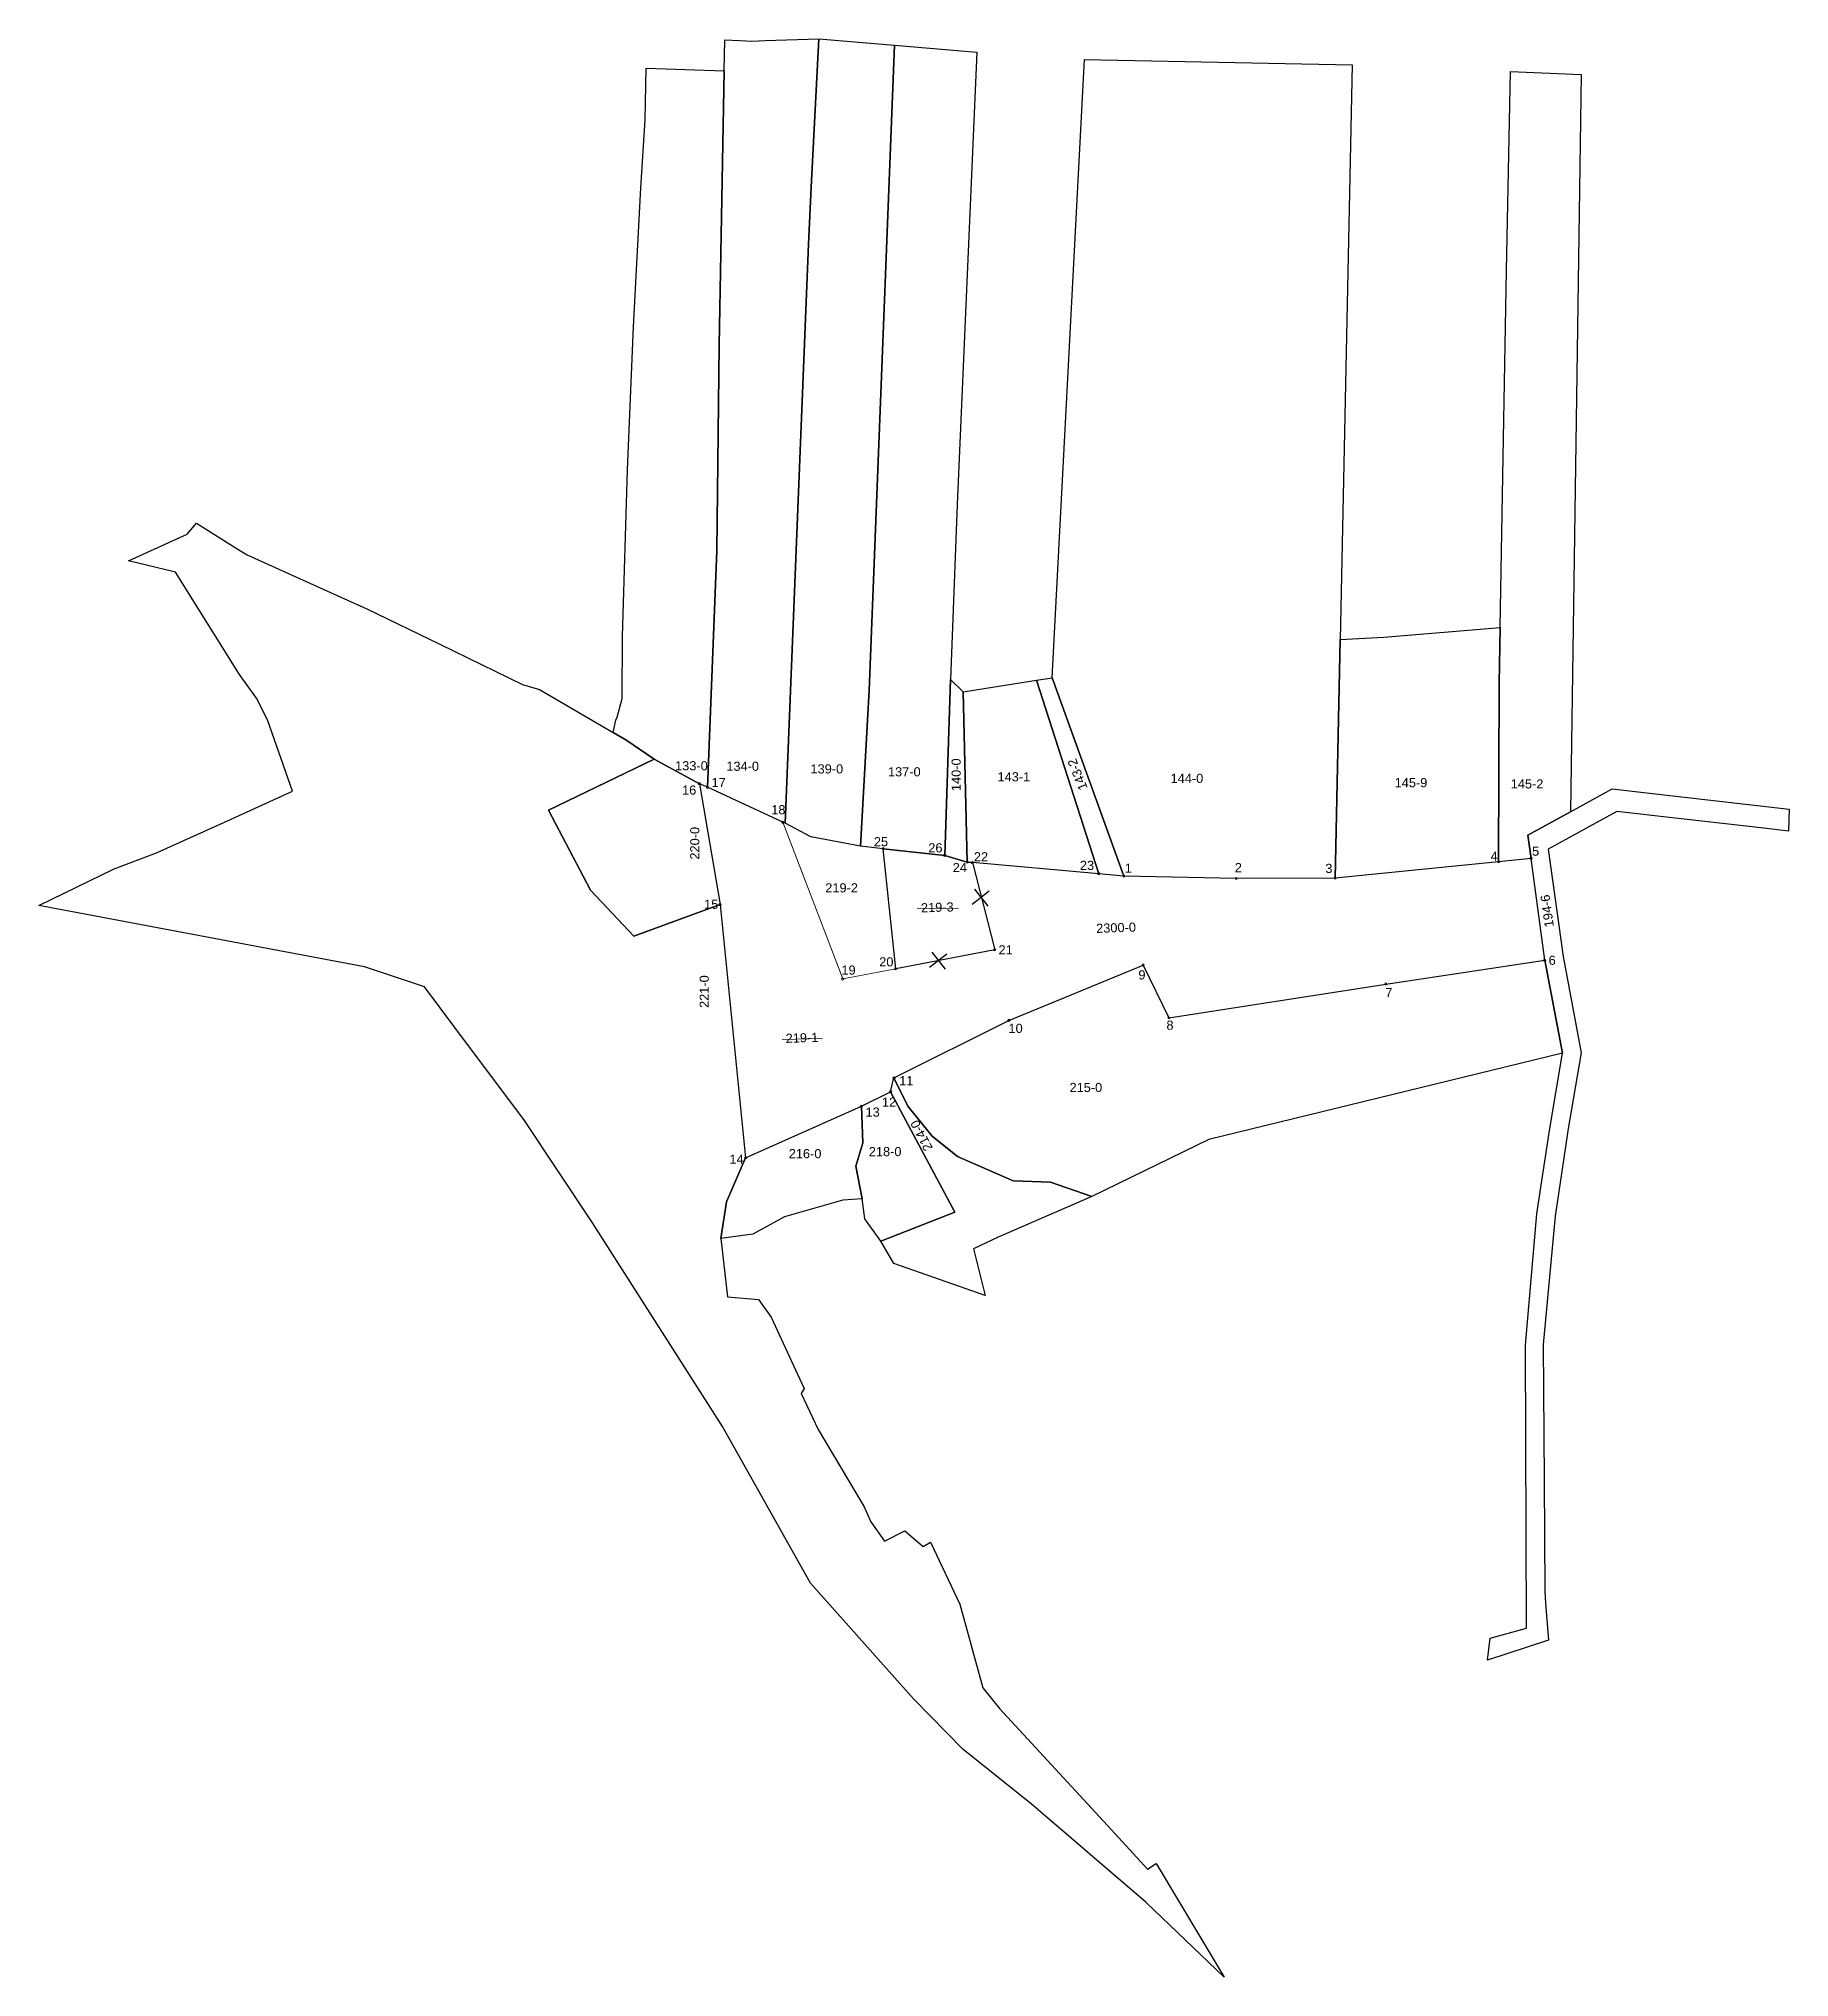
# Model space of a CAD drawing. Header units: metres. Extents: x 7524195 to 7524673, y 4691787 to 4692317.
import ezdxf
from ezdxf.enums import TextEntityAlignment as Align

# ---------------------------------------------------------------- set-up
doc = ezdxf.new("R2010")
doc.units = ezdxf.units.M
doc.layers.get('0').update_dxf_attribs({"lineweight": 0})
for name, color, linetype, lineweight in [('Nr-Ri', 1, 'Continuous', 0), ('Parcela Baze', 7, 'Continuous', 0), ('Pikat zyrtare', 7, 'Continuous', 0)]:
    doc.layers.add(name, color=color, linetype=linetype, lineweight=lineweight)
for name, color, linetype in [('parc_Baz', 7, 'Continuous'), ('ParcelGeomView', 253, 'Continuous'), ('SLLATIN_A10_PAR_PARCEL_TXT', 252, 'Continuous'), ('V-NODE', 1, 'Continuous')]:
    doc.layers.add(name, color=color, linetype=linetype)
doc.styles.get("Standard").update_dxf_attribs({"font": 'arial.ttf'})

msp = doc.modelspace()

# ---------------------------------------------------------------- linework, layer by layer
at = {"layer": 'Nr-Ri', "flags": 128}
msp.add_lwpolyline([(7524375.05, 4692113.02), (7524377.27, 4692112.04), (7524397.85, 4692102.48), (7524414.2, 4692059.66), (7524428.71, 4692062.44), (7524425.27, 4692095.24), (7524442.08, 4692093.42), (7524448.26, 4692091.56), (7524449.65, 4692091.45), (7524484.16, 4692088.43), (7524491.02, 4692087.78), (7524521.73, 4692087.12), (7524548.8, 4692087.21), (7524593.45, 4692091.67), (7524602.31, 4692092.6), (7524606.06, 4692064.76), (7524562.63, 4692058.27), (7524503.32, 4692049.05), (7524496.31, 4692063.46), (7524459.65, 4692048.34), (7524428.22, 4692032.61), (7524427.31, 4692028.83), (7524419.32, 4692024.85), (7524387.68, 4692010.77), (7524380.69, 4692079.98), (7524375.05, 4692113.02)], dxfattribs=at)
at = {"layer": 'parc_Baz', "flags": 128}
msp.add_lwpolyline([(7524448.26, 4692091.56), (7524449.65, 4692091.45), (7524455.75, 4692067.62), (7524428.71, 4692062.44), (7524425.27, 4692095.24), (7524442.08, 4692093.42), (7524448.26, 4692091.56)], dxfattribs=at)
at = {"layer": 'Parcela Baze'}
msp.add_lwpolyline([(7524448.26, 4692091.56), (7524449.65, 4692091.45), (7524455.75, 4692067.62), (7524428.71, 4692062.44), (7524425.27, 4692095.24), (7524442.08, 4692093.42), (7524448.26, 4692091.56)], close=True, dxfattribs=at)
at = {"layer": 'ParcelGeomView'}
for points in [[(7524377.27, 4692112.04), (7524379.8, 4692176.67), (7524380.48, 4692232.96), (7524381.85, 4692307.82), (7524382, 4692316.26), (7524386.11, 4692316.15), (7524389.34, 4692315.98), (7524393.02, 4692316.15), (7524407.65, 4692316.59), (7524405.6, 4692276.06), (7524404.82, 4692260.46), (7524398.47, 4692102.19), (7524397.85, 4692102.48), (7524377.27, 4692112.04)], [(7524407.65, 4692316.59), (7524428.32, 4692314.84), (7524421.41, 4692138.52), (7524419.11, 4692095.91), (7524405.5, 4692098.48), (7524398.47, 4692102.19), (7524404.82, 4692260.46), (7524405.6, 4692276.06), (7524407.65, 4692316.59)], [(7524450.87, 4692312.93), (7524445.51, 4692189.28), (7524443.69, 4692141.47), (7524442.08, 4692093.42), (7524425.27, 4692095.24), (7524419.11, 4692095.91), (7524421.41, 4692138.52), (7524428.32, 4692314.84), (7524450.87, 4692312.93)], [(7524351.52, 4692126.98), (7524352.2, 4692130.38), (7524352.58, 4692131.2), (7524353.91, 4692136.29), (7524354.05, 4692153.26), (7524355.4, 4692198.75), (7524357.08, 4692237.91), (7524359.03, 4692275.83), (7524360.27, 4692294.45), (7524360.47, 4692308.59), (7524381.85, 4692307.82), (7524380.48, 4692232.96), (7524379.8, 4692176.67), (7524377.27, 4692112.04), (7524375.05, 4692113.02), (7524362.71, 4692119.73), (7524354.92, 4692124.99), (7524351.52, 4692126.98)], [(7524471.47, 4692141.99), (7524480.31, 4692310.91), (7524553.46, 4692309.43), (7524550.16, 4692152.39), (7524548.8, 4692087.21), (7524521.73, 4692087.12), (7524491.02, 4692087.78), (7524471.47, 4692141.99)], [(7524596.68, 4692307.66), (7524615.99, 4692306.87), (7524613.13, 4692105.36), (7524601.41, 4692098.95), (7524602.31, 4692092.6), (7524593.45, 4692091.67), (7524593.62, 4692140.41), (7524593.87, 4692155.67), (7524594.68, 4692202.21), (7524595.57, 4692253.23), (7524596.68, 4692307.66)], [(7524331.37, 4692138.77), (7524351.52, 4692126.98), (7524354.92, 4692124.99), (7524362.71, 4692119.73), (7524333.83, 4692105.77), (7524345.31, 4692083.93), (7524357.13, 4692071.39), (7524380.69, 4692079.98), (7524387.68, 4692010.77), (7524382.41, 4691998.79), (7524380.92, 4691988.73), (7524382.77, 4691972.79), (7524391.24, 4691972.07), (7524394.69, 4691967.25), (7524400.13, 4691955.43), (7524403.68, 4691947.76), (7524402.83, 4691946.4), (7524407.51, 4691936.55), (7524420.07, 4691915.39), (7524421.92, 4691911.31), (7524425.62, 4691906), (7524431.17, 4691908.84), (7524436.23, 4691904.52), (7524438.21, 4691905.75), (7524446.22, 4691888.78), (7524452.52, 4691865.93), (7524457.06, 4691860.33), (7524485.48, 4691829.48), (7524489.65, 4691824.94), (7524497.49, 4691816.43), (7524499.83, 4691817.91), (7524518.45, 4691786.85), (7524497.1, 4691807.24), (7524465.72, 4691834.24), (7524447.14, 4691849.12), (7524433.58, 4691862.9), (7524405.41, 4691894.51), (7524381.38, 4691937.39), (7524345.8, 4691993.02), (7524327.22, 4692021.02), (7524308.24, 4692046.38), (7524299.92, 4692057.48), (7524283.53, 4692062.96), (7524194.51, 4692079.75), (7524215.13, 4692089.73), (7524226.65, 4692094.11), (7524247.11, 4692103.36), (7524263.88, 4692111.02), (7524257.01, 4692130.44), (7524253.98, 4692136.38), (7524249.33, 4692142.84), (7524231.91, 4692170.83), (7524219.02, 4692173.9), (7524235.05, 4692181.25), (7524237.58, 4692184.18), (7524249.22, 4692176.94), (7524251.48, 4692175.54), (7524254.5, 4692174.18), (7524278.86, 4692163.2), (7524283.38, 4692161.16), (7524284.2, 4692160.79), (7524304.09, 4692151.16), (7524308.06, 4692149.28), (7524326.69, 4692140.13), (7524331.37, 4692138.77)], [(7524550.16, 4692152.39), (7524562.13, 4692153.08), (7524593.87, 4692155.67), (7524593.62, 4692140.41), (7524593.45, 4692091.67), (7524548.8, 4692087.21), (7524550.16, 4692152.39)], [(7524467.19, 4692141.32), (7524471.47, 4692141.99), (7524491.02, 4692087.78), (7524484.16, 4692088.43), (7524467.19, 4692141.32)], [(7524447.11, 4692138.12), (7524448.26, 4692091.56), (7524442.08, 4692093.42), (7524443.69, 4692141.47), (7524447.11, 4692138.12)], [(7524467.19, 4692141.32), (7524484.16, 4692088.43), (7524449.65, 4692091.45), (7524448.26, 4692091.56), (7524447.11, 4692138.12), (7524467.19, 4692141.32)], [(7524362.71, 4692119.73), (7524375.05, 4692113.02), (7524380.69, 4692079.98), (7524357.13, 4692071.39), (7524345.31, 4692083.93), (7524333.83, 4692105.77), (7524362.71, 4692119.73)], [(7524672.87, 4692106.1), (7524672.67, 4692100.09), (7524665.92, 4692100.85), (7524638.51, 4692103.96), (7524625.73, 4692105.42), (7524607, 4692095.16), (7524611.13, 4692065.79), (7524616, 4692039.45), (7524612.38, 4692018.25), (7524612.28, 4692017.5), (7524608.88, 4691994.84), (7524605.67, 4691959.81), (7524605.87, 4691922.68), (7524606.04, 4691892.25), (7524606.28, 4691889.12), (7524607.06, 4691878.96), (7524590.4, 4691873.54), (7524591.11, 4691879.47), (7524601.09, 4691882.28), (7524600.8, 4691959.61), (7524603.91, 4691995.44), (7524607.34, 4692018.29), (7524610.92, 4692039.41), (7524606.06, 4692064.76), (7524602.31, 4692092.6), (7524601.41, 4692098.95), (7524613.13, 4692105.36), (7524624.52, 4692111.59), (7524633.15, 4692110.61), (7524653.01, 4692108.36), (7524672.87, 4692106.1)], [(7524610.92, 4692039.41), (7524514.26, 4692015.82), (7524482.25, 4692000.18), (7524470.96, 4692004.12), (7524460.75, 4692004.52), (7524445.59, 4692011.13), (7524438.62, 4692016.69), (7524432.01, 4692024.89), (7524428.22, 4692032.61), (7524459.65, 4692048.34), (7524496.31, 4692063.46), (7524503.32, 4692049.05), (7524562.63, 4692058.27), (7524606.06, 4692064.76), (7524610.92, 4692039.41)], [(7524428.22, 4692032.61), (7524432.01, 4692024.89), (7524438.62, 4692016.69), (7524445.59, 4692011.13), (7524460.75, 4692004.52), (7524470.96, 4692004.12), (7524482.25, 4692000.18), (7524456.69, 4691989.13), (7524449.93, 4691985.92), (7524453.17, 4691973.12), (7524428.19, 4691981.87), (7524424.64, 4691988.02), (7524444.83, 4691995.97), (7524427.31, 4692028.83), (7524428.22, 4692032.61)], [(7524427.31, 4692028.83), (7524444.83, 4691995.97), (7524424.64, 4691988.02), (7524420.28, 4691994.14), (7524419.52, 4691999.58), (7524417.82, 4692008.49), (7524419.74, 4692014.92), (7524419.32, 4692024.85), (7524427.31, 4692028.83)], [(7524419.52, 4691999.58), (7524414.22, 4691999.2), (7524398.32, 4691994.66), (7524389.61, 4691989.92), (7524380.92, 4691988.73), (7524382.41, 4691998.79), (7524387.68, 4692010.77), (7524419.32, 4692024.85), (7524419.74, 4692014.92), (7524417.82, 4692008.49), (7524419.52, 4691999.58)]]:
    msp.add_lwpolyline(points, close=True, dxfattribs=at)
at = {"layer": 'Pikat zyrtare', "linetype": 'Continuous', "lineweight": 0}
for centre in [(7524375.05, 4692113.02), (7524377.27, 4692112.04), (7524397.85, 4692102.48), (7524425.27, 4692095.24), (7524442.08, 4692093.42), (7524448.26, 4692091.56), (7524449.65, 4692091.45), (7524593.45, 4692091.67), (7524602.31, 4692092.6), (7524484.16, 4692088.43), (7524491.02, 4692087.78), (7524521.73, 4692087.12), (7524548.8, 4692087.21), (7524380.69, 4692079.98), (7524455.75, 4692067.62), (7524428.71, 4692062.44), (7524496.31, 4692063.46), (7524606.06, 4692064.76), (7524414.2, 4692059.66), (7524562.63, 4692058.27), (7524459.65, 4692048.34), (7524503.32, 4692049.05), (7524428.22, 4692032.61), (7524427.31, 4692028.83), (7524419.32, 4692024.85), (7524387.68, 4692010.77)]:
    msp.add_circle(centre, 0.3, dxfattribs=at)
at = {"layer": 'V-NODE'}
for p, q in [((7524450.22, 4692084.23), (7524453.86, 4692079.55)), ((7524454.27, 4692083.63), (7524449.6, 4692079.99)), ((7524442.65, 4692066.42), (7524437.97, 4692062.79)), ((7524438.59, 4692067.02), (7524442.23, 4692062.35))]:
    msp.add_line(p, q, dxfattribs=at)
at = {"layer": 'V-NODE', "lineweight": 5}
for p, q in [((7524434.59, 4692078.95), (7524445.88, 4692078.98)), ((7524397.67, 4692043.14), (7524408.68, 4692043.38))]:
    msp.add_line(p, q, dxfattribs=at)

# ---------------------------------------------------------------- texts
at = {"char_height": 2.5, "attachment_point": 4}
for s, insert in [('16', (7524370.31, 4692111.26)), ('17', (7524378.37, 4692113.35)), ('18', (7524394.69, 4692105.89)), ('25', (7524422.72, 4692097.14)), ('26', (7524437.6, 4692095.48)), ('22', (7524450.06, 4692093.05)), ('4', (7524591.26, 4692093.22)), ('5', (7524602.61, 4692094.56)), ('24', (7524444.27, 4692090.11)), ('23', (7524479.02, 4692090.68)), ('1', (7524491.29, 4692089.95)), ('2', (7524521.36, 4692090.09)), ('3', (7524546.1, 4692089.85)), ('15', (7524376.34, 4692080.06)), ('21', (7524456.79, 4692067.62)), ('19', (7524413.86, 4692062.07)), ('20', (7524424.19, 4692064.32)), ('6', (7524607.11, 4692064.76)), ('9', (7524495.01, 4692060.76)), ('7', (7524562.49, 4692055.92)), ('10', (7524459.51, 4692046.14)), ('8', (7524502.68, 4692047.02)), ('11', (7524429.64, 4692031.85)), ('12', (7524424.92, 4692026)), ('13', (7524420.44, 4692023.26)), ('14', (7524383.26, 4692010.4))]:
    msp.add_mtext(s, dxfattribs=dict(at, insert=insert))
at = {"layer": 'Nr-Ri'}
msp.add_text('2300-0', height=2.5, rotation=1.9083, dxfattribs=at).set_placement((7524483.51, 4692072.23))
at = {"layer": 'parc_Baz'}
for s, p in [('219-3', (7524435.64, 4692077.83)), ('219-1', (7524398.66, 4692042.18))]:
    msp.add_text(s, height=2.5, rotation=1.9083, dxfattribs=at).set_placement(p)
at = {"layer": 'SLLATIN_A10_PAR_PARCEL_TXT'}
for s, p in [('133-0', (7524372.87, 4692117.92)), ('134-0', (7524386.87, 4692117.79)), ('139-0', (7524409.87, 4692117.07)), ('137-0', (7524431.04, 4692116.27)), ('143-1', (7524460.98, 4692114.9)), ('144-0', (7524508.27, 4692114.49)), ('145-9', (7524569.5, 4692113.3)), ('145-2', (7524601.23, 4692112.97)), ('219-2', (7524413.91, 4692084.56)), ('215-0', (7524480.66, 4692030)), ('216-0', (7524403.93, 4692011.92)), ('218-0', (7524425.8, 4692012.48))]:
    msp.add_text(s, height=2.5, dxfattribs=at).set_placement(p, align=Align.MIDDLE_CENTER)
for s, rotation, p in [('140-0', 90, (7524445.21, 4692115.47)), ('143-2', 111.6425, (7524478.37, 4692115.53)), ('220-0', 90, (7524373.78, 4692096.74)), ('194-6', 97.9662, (7524606.7, 4692078.25)), ('221-0', 90, (7524376.36, 4692056.2)), ('214-0', 117.1344, (7524435.73, 4692016.86))]:
    msp.add_text(s, height=2.5, rotation=rotation, dxfattribs=at).set_placement(p, align=Align.MIDDLE_CENTER)

doc.saveas('drawing.dxf')
